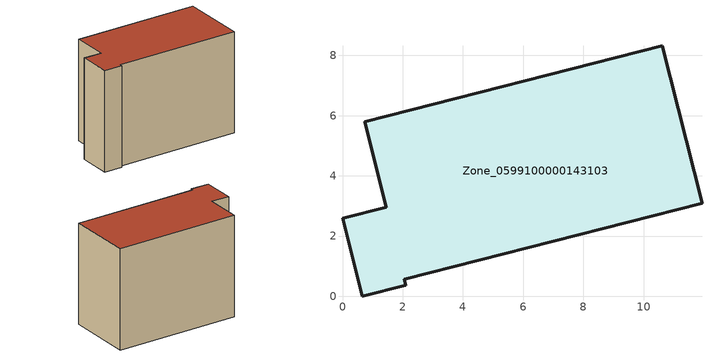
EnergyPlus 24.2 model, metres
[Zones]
Zone_0599100000143103
 floor ground (C_G): 0.65,0 0,2.59 1.45,2.95 0.74,5.79 10.62,8.32 11.94,3.08 2.05,0.56 2.1,0.36 z0
 wall outside (C_F): 0,2.59 0.65,0 2.1,0.36 2.05,0.56 11.94,3.08 10.62,8.32 0.74,5.79 1.45,2.95 0,2.59 z0:8.22
 roof outside (C_R): 10.62,8.32 0.74,5.79 1.45,2.95 0,2.59 0.65,0 2.1,0.36 2.05,0.56 11.94,3.08 z8.22
[BUILDING]
Pand.0599100000143103: North Axis=0; Terrain=City; Loads Convergence Tolerance Value=0.04; Temperature Convergence Tolerance Value=0.4; Solar Distribution=FullExterior; Maximum Number of Warmup Days=25; Minimum Number of Warmup Days=1
[Site:Location]
Rotterdam.The.Hague.AP_ZH_NLD Design_Conditions: Latitude=51.96; Longitude=4.45; Time Zone=1; Elevation=-4.5
[SITE:GROUNDTEMPERATURE:BUILDINGSURFACE]
18, 18, 18, 18, 18, 18, 18, 18, 18, 18, 18, 18
[MATERIAL] Thermal Absorptance=0.9; Solar Absorptance=0.7; Visible Absorptance=0.7
Name | Roughness | Thickness | Conductivity | Density | Specific Heat
G.TI.1975-1991 | MediumSmooth | 0.15 | 0.288461 | 540 | 1210
F.TI.1975-1991 | Rough | 0.3 | 0.230769 | 1920 | 840
R.TI.1975-1991 | MediumRough | 0.2 | 0.153846 | 1500 | 1000
[CONSTRUCTION]
C_G: G.TI.1975-1991
C_F: F.TI.1975-1991
C_R: R.TI.1975-1991
[ZONE]
Zone_0599100000143103: Type=1; Multiplier=1; Ceiling Height=Autocalculate; Volume=Autocalculate; Floor Area=autocalculate; Part of Total Floor Area=Yes
[ZONEINFILTRATION:DESIGNFLOWRATE]
Infil_Zone_0599100000143103: Zone or ZoneList or Space or SpaceList=Zone_0599100000143103; Schedule=AlwaysOn; Design Flow Rate Calculation Method=Flow/Area; Flow Rate per Floor Area=0.003; Constant Term Coefficient=1; Temperature Term Coefficient=0; Velocity Term Coefficient=0; Velocity Squared Term Coefficient=0
[HVACTEMPLATE:ZONE:IDEALLOADSAIRSYSTEM]
Zone_0599100000143103: Maximum Heating Supply Air Temperature=50; Minimum Cooling Supply Air Temperature=13; Maximum Heating Supply Air Humidity Ratio=0.0156; Minimum Cooling Supply Air Humidity Ratio=0.0077; Heating Limit=NoLimit; Cooling Limit=NoLimit; Dehumidification Control Type=ConstantSensibleHeatRatio; Cooling Sensible Heat Ratio=0.7; Dehumidification Setpoint=60; Humidification Control Type=None; Humidification Setpoint=30; Outdoor Air Method=None; Outdoor Air Flow Rate per Person=0.00944; Outdoor Air Flow Rate per Zone Floor Area=0; Outdoor Air Flow Rate per Zone=0; Demand Controlled Ventilation Type=None; Outdoor Air Economizer Type=NoEconomizer; Heat Recovery Type=None; Sensible Heat Recovery Effectiveness=0.7; Latent Heat Recovery Effectiveness=0.65
[ZONECONTROL:THERMOSTAT]
ThermostatControl_Zone_0599100000143103: Zone or ZoneList=Zone_0599100000143103; Control Type Schedule=DualSetpointControlType; Control 1=Thermostat_Zone_0599100000143103; Temperature Difference Between Cutout And Setpoint=0
[THERMOSTATSETPOINT:DUALSETPOINT]
Thermostat_Zone_0599100000143103: Heating Setpoint Temperature Schedule=HeatingSetpoint_Zone_0599100000143103; Cooling Setpoint Temperature Schedule=CoolingSetpoint_Zone_0599100000143103
[SCHEDULE:COMPACT]
HeatingSetpoint_Zone_0599100000143103: Through: 12/31, For: AllDays, Until: 24:00, 21
CoolingSetpoint_Zone_0599100000143103: Through: 12/31, For: AllDays, Until: 24:00, 24
DualSetpointControlType: Through: 12/31, For: AllDays, Until: 24:00, 4
AlwaysOn: Through: 12/31, For: AllDays, Until: 24:00, 1
